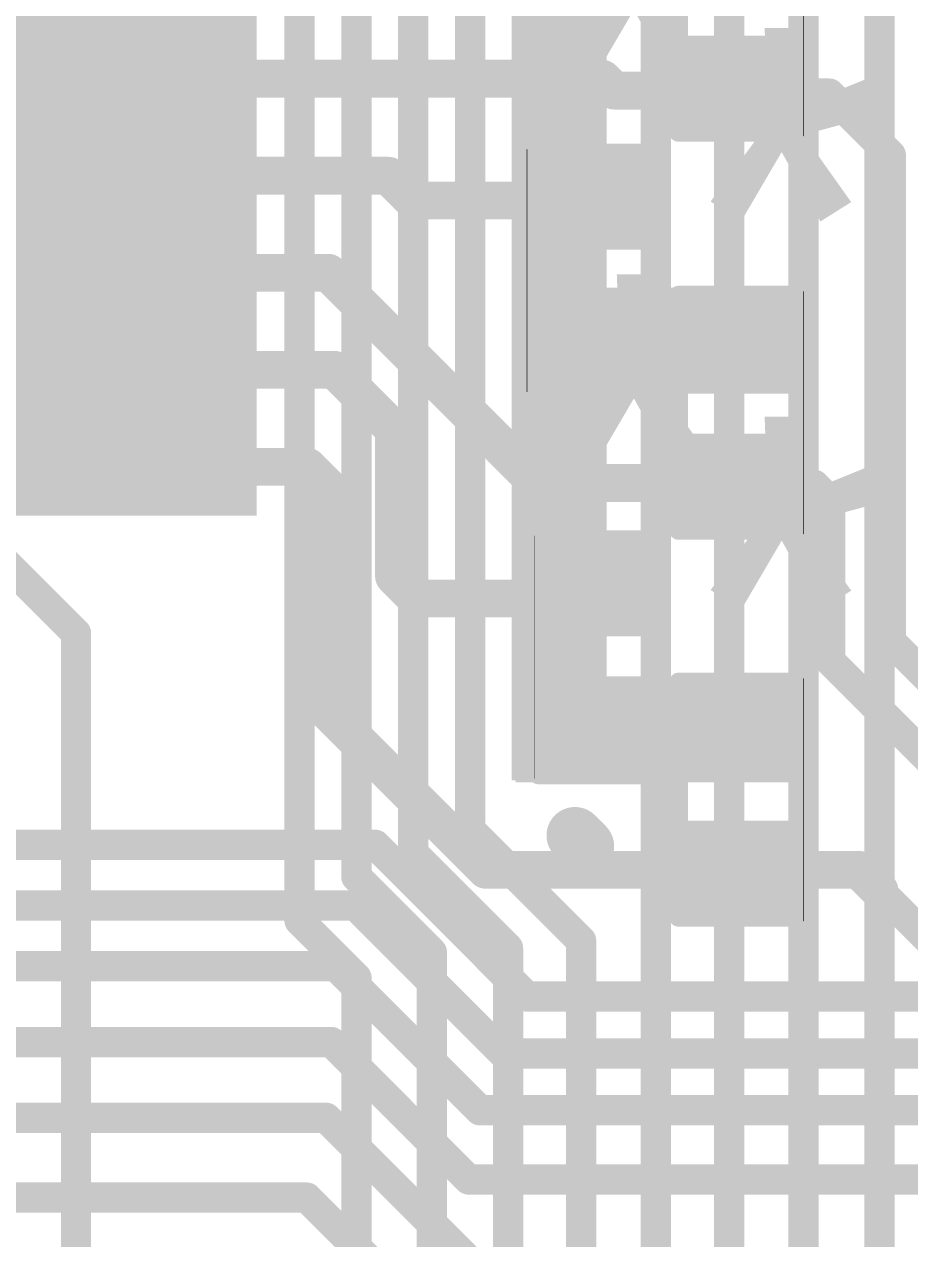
# Model space of a CAD drawing. Header units: millimetres. Extents: x -0.27 to 3.22, y -0.27 to 1.91.
# Drawn here: x 0.4054 to 0.639, y 0.2481 to 0.5685 of the extents above; entities that cross this region are included whole.
import ezdxf

# ---------------------------------------------------------------- set-up
doc = ezdxf.new("R2010")
doc.units = ezdxf.units.MM
doc.header["$MEASUREMENT"] = 0
for name, color, linetype in [('BottomLayer', 5, 'Continuous'), ('TopLayer', 1, 'Continuous'), ('TopOverlay', 2, 'Continuous'), ('TopPaste', 8, 'Continuous'), ('TopSolder', 216, 'Continuous'), ('ViaHoleLayer', 16, 'Continuous')]:
    doc.layers.add(name, color=color, linetype=linetype)
doc.styles.add('Arial', font='', dxfattribs={"height": 0.2})
doc.styles.get('Arial').set_extended_font_data('Arial')

# ---------------------------------------------------------------- blocks, each defined once
blk = doc.blocks.new('24_TSSOP_16')
at = {"layer": 'TopLayer'}
for points in [[(-0.1437, 0.14961), (-0.08465, 0.14961), (-0.08465, 0.13189), (-0.1437, 0.13189)], [(0.08465, 0.14961), (0.1437, 0.14961), (0.1437, 0.13189), (0.08465, 0.13189)], [(-0.1437, 0.12402), (-0.08465, 0.12402), (-0.08465, 0.1063), (-0.1437, 0.1063)], [(0.08465, 0.12402), (0.1437, 0.12402), (0.1437, 0.1063), (0.08465, 0.1063)], [(-0.1437, 0.09843), (-0.08465, 0.09843), (-0.08465, 0.08071), (-0.1437, 0.08071)], [(0.08465, 0.09843), (0.1437, 0.09843), (0.1437, 0.08071), (0.08465, 0.08071)], [(-0.1437, 0.07283), (-0.08465, 0.07283), (-0.08465, 0.05512), (-0.1437, 0.05512)], [(0.08465, 0.07283), (0.1437, 0.07283), (0.1437, 0.05512), (0.08465, 0.05512)], [(-0.1437, 0.04724), (-0.08465, 0.04724), (-0.08465, 0.02953), (-0.1437, 0.02953)], [(0.08465, 0.04724), (0.1437, 0.04724), (0.1437, 0.02953), (0.08465, 0.02953)], [(-0.1437, 0.02165), (-0.08465, 0.02165), (-0.08465, 0.00394), (-0.1437, 0.00394)], [(0.08465, 0.02165), (0.1437, 0.02165), (0.1437, 0.00394), (0.08465, 0.00394)], [(-0.1437, -0.00394), (-0.08465, -0.00394), (-0.08465, -0.02165), (-0.1437, -0.02165)], [(0.08465, -0.00394), (0.1437, -0.00394), (0.1437, -0.02165), (0.08465, -0.02165)], [(-0.1437, -0.02953), (-0.08465, -0.02953), (-0.08465, -0.04724), (-0.1437, -0.04724)], [(0.08465, -0.02953), (0.1437, -0.02953), (0.1437, -0.04724), (0.08465, -0.04724)], [(-0.1437, -0.05512), (-0.08465, -0.05512), (-0.08465, -0.07283), (-0.1437, -0.07283)], [(0.08465, -0.05512), (0.1437, -0.05512), (0.1437, -0.07283), (0.08465, -0.07283)], [(-0.1437, -0.08071), (-0.08465, -0.08071), (-0.08465, -0.09843), (-0.1437, -0.09843)], [(0.08465, -0.08071), (0.1437, -0.08071), (0.1437, -0.09843), (0.08465, -0.09843)], [(-0.1437, -0.1063), (-0.08465, -0.1063), (-0.08465, -0.12402), (-0.1437, -0.12402)], [(0.08465, -0.1063), (0.1437, -0.1063), (0.1437, -0.12402), (0.08465, -0.12402)], [(-0.1437, -0.13189), (-0.08465, -0.13189), (-0.08465, -0.14961), (-0.1437, -0.14961)], [(0.08465, -0.13189), (0.1437, -0.13189), (0.1437, -0.14961), (0.08465, -0.14961)]]:
    blk.add_hatch(color=1, dxfattribs=at).paths.add_polyline_path(points)
at = {"layer": 'TopPaste'}
for points in [[(-0.1437, 0.14961), (-0.08465, 0.14961), (-0.08465, 0.13189), (-0.1437, 0.13189)], [(0.08465, 0.14961), (0.1437, 0.14961), (0.1437, 0.13189), (0.08465, 0.13189)], [(-0.1437, 0.12402), (-0.08465, 0.12402), (-0.08465, 0.1063), (-0.1437, 0.1063)], [(0.08465, 0.12402), (0.1437, 0.12402), (0.1437, 0.1063), (0.08465, 0.1063)], [(-0.1437, 0.09843), (-0.08465, 0.09843), (-0.08465, 0.08071), (-0.1437, 0.08071)], [(0.08465, 0.09843), (0.1437, 0.09843), (0.1437, 0.08071), (0.08465, 0.08071)], [(-0.1437, 0.07283), (-0.08465, 0.07283), (-0.08465, 0.05512), (-0.1437, 0.05512)], [(0.08465, 0.07283), (0.1437, 0.07283), (0.1437, 0.05512), (0.08465, 0.05512)], [(-0.1437, 0.04724), (-0.08465, 0.04724), (-0.08465, 0.02953), (-0.1437, 0.02953)], [(0.08465, 0.04724), (0.1437, 0.04724), (0.1437, 0.02953), (0.08465, 0.02953)], [(-0.1437, 0.02165), (-0.08465, 0.02165), (-0.08465, 0.00394), (-0.1437, 0.00394)], [(0.08465, 0.02165), (0.1437, 0.02165), (0.1437, 0.00394), (0.08465, 0.00394)], [(-0.1437, -0.00394), (-0.08465, -0.00394), (-0.08465, -0.02165), (-0.1437, -0.02165)], [(0.08465, -0.00394), (0.1437, -0.00394), (0.1437, -0.02165), (0.08465, -0.02165)], [(-0.1437, -0.02953), (-0.08465, -0.02953), (-0.08465, -0.04724), (-0.1437, -0.04724)], [(0.08465, -0.02953), (0.1437, -0.02953), (0.1437, -0.04724), (0.08465, -0.04724)], [(-0.1437, -0.05512), (-0.08465, -0.05512), (-0.08465, -0.07283), (-0.1437, -0.07283)], [(0.08465, -0.05512), (0.1437, -0.05512), (0.1437, -0.07283), (0.08465, -0.07283)], [(-0.1437, -0.08071), (-0.08465, -0.08071), (-0.08465, -0.09843), (-0.1437, -0.09843)], [(0.08465, -0.08071), (0.1437, -0.08071), (0.1437, -0.09843), (0.08465, -0.09843)], [(-0.1437, -0.1063), (-0.08465, -0.1063), (-0.08465, -0.12402), (-0.1437, -0.12402)], [(0.08465, -0.1063), (0.1437, -0.1063), (0.1437, -0.12402), (0.08465, -0.12402)], [(-0.1437, -0.13189), (-0.08465, -0.13189), (-0.08465, -0.14961), (-0.1437, -0.14961)], [(0.08465, -0.13189), (0.1437, -0.13189), (0.1437, -0.14961), (0.08465, -0.14961)]]:
    blk.add_hatch(color=8, dxfattribs=at).paths.add_polyline_path(points)
at = {"layer": 'TopSolder'}
for points in [[(-0.1477, 0.15361), (-0.08065, 0.15361), (-0.08065, 0.12789), (-0.1477, 0.12789)], [(0.08065, 0.15361), (0.1477, 0.15361), (0.1477, 0.12789), (0.08065, 0.12789)], [(-0.1477, 0.12802), (-0.08065, 0.12802), (-0.08065, 0.1023), (-0.1477, 0.1023)], [(0.08065, 0.12802), (0.1477, 0.12802), (0.1477, 0.1023), (0.08065, 0.1023)], [(-0.1477, 0.10243), (-0.08065, 0.10243), (-0.08065, 0.07671), (-0.1477, 0.07671)], [(0.08065, 0.10243), (0.1477, 0.10243), (0.1477, 0.07671), (0.08065, 0.07671)], [(-0.1477, 0.07683), (-0.08065, 0.07683), (-0.08065, 0.05112), (-0.1477, 0.05112)], [(0.08065, 0.07683), (0.1477, 0.07683), (0.1477, 0.05112), (0.08065, 0.05112)], [(-0.1477, 0.05124), (-0.08065, 0.05124), (-0.08065, 0.02553), (-0.1477, 0.02553)], [(0.08065, 0.05124), (0.1477, 0.05124), (0.1477, 0.02553), (0.08065, 0.02553)], [(-0.1477, 0.02565), (-0.08065, 0.02565), (-0.08065, -0.00006), (-0.1477, -0.00006)], [(0.08065, 0.02565), (0.1477, 0.02565), (0.1477, -0.00006), (0.08065, -0.00006)], [(-0.1477, 0.00006), (-0.08065, 0.00006), (-0.08065, -0.02565), (-0.1477, -0.02565)], [(0.08065, 0.00006), (0.1477, 0.00006), (0.1477, -0.02565), (0.08065, -0.02565)], [(-0.1477, -0.02553), (-0.08065, -0.02553), (-0.08065, -0.05124), (-0.1477, -0.05124)], [(0.08065, -0.02553), (0.1477, -0.02553), (0.1477, -0.05124), (0.08065, -0.05124)], [(-0.1477, -0.05112), (-0.08065, -0.05112), (-0.08065, -0.07683), (-0.1477, -0.07683)], [(0.08065, -0.05112), (0.1477, -0.05112), (0.1477, -0.07683), (0.08065, -0.07683)], [(-0.1477, -0.07671), (-0.08065, -0.07671), (-0.08065, -0.10243), (-0.1477, -0.10243)], [(0.08065, -0.07671), (0.1477, -0.07671), (0.1477, -0.10243), (0.08065, -0.10243)], [(-0.1477, -0.1023), (-0.08065, -0.1023), (-0.08065, -0.12802), (-0.1477, -0.12802)], [(0.08065, -0.1023), (0.1477, -0.1023), (0.1477, -0.12802), (0.08065, -0.12802)], [(-0.1477, -0.12789), (-0.08065, -0.12789), (-0.08065, -0.15361), (-0.1477, -0.15361)], [(0.08065, -0.12789), (0.1477, -0.12789), (0.1477, -0.15361), (0.08065, -0.15361)]]:
    blk.add_hatch(color=216, dxfattribs=at).paths.add_polyline_path(points)
at = {"layer": 'TopOverlay'}
for points, const_width in [([(-0.145, 0.155, 1), (-0.155, 0.155, 1)], 0.005), ([(-0.15625, 0.155, 1), (-0.15375, 0.155, 1)], 0.0025), ([(-0.14625, 0.155, 1), (-0.14375, 0.155, 1)], 0.0025), ([(-0.07874, 0.15523, 1), (-0.07624, 0.15523, 1)], 0.0025), ([(0.07626, 0.15523, 1), (0.07876, 0.15523, 1)], 0.0025), ([(-0.07794, -0.15158, 1), (-0.07544, -0.15158, 1)], 0.0025), ([(0.07706, -0.15158, 1), (0.07956, -0.15158, 1)], 0.0025)]:
    blk.add_lwpolyline(points, format="xyb", close=True, dxfattribs=dict(at, const_width=const_width))
at = {"layer": 'TopOverlay', "const_width": 0.005}
for points in [[(-0.07749, 0.15523), (0.07751, 0.15523)], [(-0.07669, -0.15158), (0.07831, -0.15158)]]:
    blk.add_lwpolyline(points, dxfattribs=at)
blk = doc.blocks.new('R__0402_101')
at = {"layer": 'TopLayer'}
for points in [[(-0.0275, -0.0125), (-0.0275, 0.0125), (-0.0095, 0.0125), (-0.0095, -0.0125)], [(0.0095, -0.0125), (0.0095, 0.0125), (0.0275, 0.0125), (0.0275, -0.0125)]]:
    blk.add_hatch(color=1, dxfattribs=at).paths.add_polyline_path(points)
at = {"layer": 'TopPaste'}
for points in [[(-0.0275, -0.0125), (-0.0275, 0.0125), (-0.0095, 0.0125), (-0.0095, -0.0125)], [(0.0095, -0.0125), (0.0095, 0.0125), (0.0275, 0.0125), (0.0275, -0.0125)]]:
    blk.add_hatch(color=8, dxfattribs=at).paths.add_polyline_path(points)
at = {"layer": 'TopSolder'}
for points in [[(-0.0315, -0.0165), (-0.0315, 0.0165), (-0.0055, 0.0165), (-0.0055, -0.0165)], [(0.0055, -0.0165), (0.0055, 0.0165), (0.0315, 0.0165), (0.0315, -0.0165)]]:
    blk.add_hatch(color=216, dxfattribs=at).paths.add_polyline_path(points)
at = {"layer": 'TopOverlay'}
for points, const_width in [([(-0.031, 0.016), (-0.031, -0.016)], 0.005), ([(-0.031, 0.016), (0.031, 0.016)], 0.005), ([(0.031, 0.016), (0.031, -0.016)], 0.005), ([(-0.031, -0.016), (0.031, -0.016)], 0.005), ([(-0.032, -0.017), (0.032, -0.017)], 0.000127)]:
    blk.add_lwpolyline(points, dxfattribs=dict(at, const_width=const_width))
for points, const_width in [([(-0.03225, 0.016, 1), (-0.02975, 0.016, 1)], 0.0025), ([(-0.03225, 0.016, 1), (-0.02975, 0.016, 1)], 0.0025), ([(0.02975, 0.016, 1), (0.03225, 0.016, 1)], 0.0025), ([(0.02975, 0.016, 1), (0.03225, 0.016, 1)], 0.0025), ([(-0.03225, -0.016, 1), (-0.02975, -0.016, 1)], 0.0025), ([(-0.03225, -0.016, 1), (-0.02975, -0.016, 1)], 0.0025), ([(0.02975, -0.016, 1), (0.03225, -0.016, 1)], 0.0025), ([(0.02975, -0.016, 1), (0.03225, -0.016, 1)], 0.0025), ([(-0.03203, -0.017, 1), (-0.03197, -0.017, 1)], 0.0000635), ([(0.03197, -0.017, 1), (0.03203, -0.017, 1)], 0.0000635)]:
    blk.add_lwpolyline(points, format="xyb", close=True, dxfattribs=dict(at, const_width=const_width))
blk = doc.blocks.new('R__0402_102')
at = {"layer": 'TopLayer'}
for points in [[(-0.0275, -0.0125), (-0.0275, 0.0125), (-0.0095, 0.0125), (-0.0095, -0.0125)], [(0.0095, -0.0125), (0.0095, 0.0125), (0.0275, 0.0125), (0.0275, -0.0125)]]:
    blk.add_hatch(color=1, dxfattribs=at).paths.add_polyline_path(points)
at = {"layer": 'TopPaste'}
for points in [[(-0.0275, -0.0125), (-0.0275, 0.0125), (-0.0095, 0.0125), (-0.0095, -0.0125)], [(0.0095, -0.0125), (0.0095, 0.0125), (0.0275, 0.0125), (0.0275, -0.0125)]]:
    blk.add_hatch(color=8, dxfattribs=at).paths.add_polyline_path(points)
at = {"layer": 'TopSolder'}
for points in [[(-0.0315, -0.0165), (-0.0315, 0.0165), (-0.0055, 0.0165), (-0.0055, -0.0165)], [(0.0055, -0.0165), (0.0055, 0.0165), (0.0315, 0.0165), (0.0315, -0.0165)]]:
    blk.add_hatch(color=216, dxfattribs=at).paths.add_polyline_path(points)
at = {"layer": 'TopOverlay'}
for points, const_width in [([(-0.031, -0.016), (-0.031, 0.016)], 0.005), ([(0.031, 0.016), (-0.031, 0.016)], 0.005), ([(0.031, -0.016), (0.031, 0.016)], 0.005), ([(0.031, -0.016), (-0.031, -0.016)], 0.005), ([(0.032, -0.017), (-0.032, -0.017)], 0.000127)]:
    blk.add_lwpolyline(points, dxfattribs=dict(at, const_width=const_width))
for points, const_width in [([(-0.03225, 0.016, 1), (-0.02975, 0.016, 1)], 0.0025), ([(-0.03225, 0.016, 1), (-0.02975, 0.016, 1)], 0.0025), ([(0.02975, 0.016, 1), (0.03225, 0.016, 1)], 0.0025), ([(0.02975, 0.016, 1), (0.03225, 0.016, 1)], 0.0025), ([(-0.03225, -0.016, 1), (-0.02975, -0.016, 1)], 0.0025), ([(-0.03225, -0.016, 1), (-0.02975, -0.016, 1)], 0.0025), ([(0.02975, -0.016, 1), (0.03225, -0.016, 1)], 0.0025), ([(0.02975, -0.016, 1), (0.03225, -0.016, 1)], 0.0025), ([(-0.03203, -0.017, 1), (-0.03197, -0.017, 1)], 0.0000635), ([(0.03197, -0.017, 1), (0.03203, -0.017, 1)], 0.0000635)]:
    blk.add_lwpolyline(points, format="xyb", close=True, dxfattribs=dict(at, const_width=const_width))
blk = doc.blocks.new('R__0402_103')
at = {"layer": 'TopLayer'}
for points in [[(-0.0275, -0.0125), (-0.0275, 0.0125), (-0.0095, 0.0125), (-0.0095, -0.0125)], [(0.0095, -0.0125), (0.0095, 0.0125), (0.0275, 0.0125), (0.0275, -0.0125)]]:
    blk.add_hatch(color=1, dxfattribs=at).paths.add_polyline_path(points)
at = {"layer": 'TopPaste'}
for points in [[(-0.0275, -0.0125), (-0.0275, 0.0125), (-0.0095, 0.0125), (-0.0095, -0.0125)], [(0.0095, -0.0125), (0.0095, 0.0125), (0.0275, 0.0125), (0.0275, -0.0125)]]:
    blk.add_hatch(color=8, dxfattribs=at).paths.add_polyline_path(points)
at = {"layer": 'TopSolder'}
for points in [[(-0.0315, -0.0165), (-0.0315, 0.0165), (-0.0055, 0.0165), (-0.0055, -0.0165)], [(0.0055, -0.0165), (0.0055, 0.0165), (0.0315, 0.0165), (0.0315, -0.0165)]]:
    blk.add_hatch(color=216, dxfattribs=at).paths.add_polyline_path(points)
at = {"layer": 'TopOverlay'}
for points, const_width in [([(-0.031, 0.016), (-0.031, -0.016)], 0.005), ([(-0.031, 0.016), (0.031, 0.016)], 0.005), ([(0.031, 0.016), (0.031, -0.016)], 0.005), ([(-0.031, -0.016), (0.031, -0.016)], 0.005), ([(-0.032, -0.017), (0.032, -0.017)], 0.000127)]:
    blk.add_lwpolyline(points, dxfattribs=dict(at, const_width=const_width))
for points, const_width in [([(-0.03225, 0.016, 1), (-0.02975, 0.016, 1)], 0.0025), ([(-0.03225, 0.016, 1), (-0.02975, 0.016, 1)], 0.0025), ([(0.02975, 0.016, 1), (0.03225, 0.016, 1)], 0.0025), ([(0.02975, 0.016, 1), (0.03225, 0.016, 1)], 0.0025), ([(-0.03225, -0.016, 1), (-0.02975, -0.016, 1)], 0.0025), ([(-0.03225, -0.016, 1), (-0.02975, -0.016, 1)], 0.0025), ([(0.02975, -0.016, 1), (0.03225, -0.016, 1)], 0.0025), ([(0.02975, -0.016, 1), (0.03225, -0.016, 1)], 0.0025), ([(-0.03203, -0.017, 1), (-0.03197, -0.017, 1)], 0.0000635), ([(0.03197, -0.017, 1), (0.03203, -0.017, 1)], 0.0000635)]:
    blk.add_lwpolyline(points, format="xyb", close=True, dxfattribs=dict(at, const_width=const_width))
blk = doc.blocks.new('R__0402_104')
at = {"layer": 'TopLayer'}
for points in [[(-0.0275, -0.0125), (-0.0275, 0.0125), (-0.0095, 0.0125), (-0.0095, -0.0125)], [(0.0095, -0.0125), (0.0095, 0.0125), (0.0275, 0.0125), (0.0275, -0.0125)]]:
    blk.add_hatch(color=1, dxfattribs=at).paths.add_polyline_path(points)
at = {"layer": 'TopPaste'}
for points in [[(-0.0275, -0.0125), (-0.0275, 0.0125), (-0.0095, 0.0125), (-0.0095, -0.0125)], [(0.0095, -0.0125), (0.0095, 0.0125), (0.0275, 0.0125), (0.0275, -0.0125)]]:
    blk.add_hatch(color=8, dxfattribs=at).paths.add_polyline_path(points)
at = {"layer": 'TopSolder'}
for points in [[(-0.0315, -0.0165), (-0.0315, 0.0165), (-0.0055, 0.0165), (-0.0055, -0.0165)], [(0.0055, -0.0165), (0.0055, 0.0165), (0.0315, 0.0165), (0.0315, -0.0165)]]:
    blk.add_hatch(color=216, dxfattribs=at).paths.add_polyline_path(points)
at = {"layer": 'TopOverlay'}
for points, const_width in [([(-0.031, -0.016), (-0.031, 0.016)], 0.005), ([(0.031, 0.016), (-0.031, 0.016)], 0.005), ([(0.031, -0.016), (0.031, 0.016)], 0.005), ([(0.031, -0.016), (-0.031, -0.016)], 0.005), ([(0.032, -0.017), (-0.032, -0.017)], 0.000127)]:
    blk.add_lwpolyline(points, dxfattribs=dict(at, const_width=const_width))
for points, const_width in [([(-0.03225, 0.016, 1), (-0.02975, 0.016, 1)], 0.0025), ([(-0.03225, 0.016, 1), (-0.02975, 0.016, 1)], 0.0025), ([(0.02975, 0.016, 1), (0.03225, 0.016, 1)], 0.0025), ([(0.02975, 0.016, 1), (0.03225, 0.016, 1)], 0.0025), ([(-0.03225, -0.016, 1), (-0.02975, -0.016, 1)], 0.0025), ([(-0.03225, -0.016, 1), (-0.02975, -0.016, 1)], 0.0025), ([(0.02975, -0.016, 1), (0.03225, -0.016, 1)], 0.0025), ([(0.02975, -0.016, 1), (0.03225, -0.016, 1)], 0.0025), ([(-0.03203, -0.017, 1), (-0.03197, -0.017, 1)], 0.0000635), ([(0.03197, -0.017, 1), (0.03203, -0.017, 1)], 0.0000635)]:
    blk.add_lwpolyline(points, format="xyb", close=True, dxfattribs=dict(at, const_width=const_width))
blk = doc.blocks.new('R__0402_105')
at = {"layer": 'TopLayer'}
for points in [[(-0.0275, -0.0125), (-0.0275, 0.0125), (-0.0095, 0.0125), (-0.0095, -0.0125)], [(0.0095, -0.0125), (0.0095, 0.0125), (0.0275, 0.0125), (0.0275, -0.0125)]]:
    blk.add_hatch(color=1, dxfattribs=at).paths.add_polyline_path(points)
at = {"layer": 'TopPaste'}
for points in [[(-0.0275, -0.0125), (-0.0275, 0.0125), (-0.0095, 0.0125), (-0.0095, -0.0125)], [(0.0095, -0.0125), (0.0095, 0.0125), (0.0275, 0.0125), (0.0275, -0.0125)]]:
    blk.add_hatch(color=8, dxfattribs=at).paths.add_polyline_path(points)
at = {"layer": 'TopSolder'}
for points in [[(-0.0315, -0.0165), (-0.0315, 0.0165), (-0.0055, 0.0165), (-0.0055, -0.0165)], [(0.0055, -0.0165), (0.0055, 0.0165), (0.0315, 0.0165), (0.0315, -0.0165)]]:
    blk.add_hatch(color=216, dxfattribs=at).paths.add_polyline_path(points)
at = {"layer": 'TopOverlay'}
for points, const_width in [([(-0.031, 0.016), (-0.031, -0.016)], 0.005), ([(-0.031, 0.016), (0.031, 0.016)], 0.005), ([(0.031, 0.016), (0.031, -0.016)], 0.005), ([(-0.031, -0.016), (0.031, -0.016)], 0.005), ([(-0.032, -0.017), (0.032, -0.017)], 0.000127)]:
    blk.add_lwpolyline(points, dxfattribs=dict(at, const_width=const_width))
for points, const_width in [([(-0.03225, 0.016, 1), (-0.02975, 0.016, 1)], 0.0025), ([(-0.03225, 0.016, 1), (-0.02975, 0.016, 1)], 0.0025), ([(0.02975, 0.016, 1), (0.03225, 0.016, 1)], 0.0025), ([(0.02975, 0.016, 1), (0.03225, 0.016, 1)], 0.0025), ([(-0.03225, -0.016, 1), (-0.02975, -0.016, 1)], 0.0025), ([(-0.03225, -0.016, 1), (-0.02975, -0.016, 1)], 0.0025), ([(0.02975, -0.016, 1), (0.03225, -0.016, 1)], 0.0025), ([(0.02975, -0.016, 1), (0.03225, -0.016, 1)], 0.0025), ([(-0.03203, -0.017, 1), (-0.03197, -0.017, 1)], 0.0000635), ([(0.03197, -0.017, 1), (0.03203, -0.017, 1)], 0.0000635)]:
    blk.add_lwpolyline(points, format="xyb", close=True, dxfattribs=dict(at, const_width=const_width))

msp = doc.modelspace()

# ---------------------------------------------------------------- hatches: boundary and pattern name
at = {"layer": 'BottomLayer'}
msp.add_hatch(color=5, dxfattribs=at).paths.add_polyline_path([(0.534, 0.369), (0.559, 0.369), (0.559, 0.708), (0.534, 0.708)])
h = msp.add_hatch(color=5, dxfattribs=at)
edge = h.paths.add_edge_path()
edge.add_arc((0.546, 0.48557), 0.01181, 0, 360)
h = msp.add_hatch(color=5, dxfattribs=at)
edge = h.paths.add_edge_path()
edge.add_arc((0.546, 0.383), 0.01181, 0, 360)
at = {"layer": 'TopLayer'}
h = msp.add_hatch(color=1, dxfattribs=at)
edge = h.paths.add_edge_path()
edge.add_arc((0.546, 0.48557), 0.01181, 0, 360)
for points in [[(0.535, 0.471), (0.612, 0.471), (0.612, 0.499), (0.535, 0.499)], [(0.535, 0.3685), (0.607, 0.3685), (0.607, 0.3965), (0.535, 0.3965)]]:
    msp.add_hatch(color=1, dxfattribs=at).paths.add_polyline_path(points)
h = msp.add_hatch(color=1, dxfattribs=at)
edge = h.paths.add_edge_path()
edge.add_arc((0.546, 0.383), 0.01181, 0, 360)
at = {"layer": 'ViaHoleLayer'}
h = msp.add_hatch(color=16, dxfattribs=at)
edge = h.paths.add_edge_path()
edge.add_arc((0.546, 0.48557), 0.00591, 0, 360)
h = msp.add_hatch(color=16, dxfattribs=at)
edge = h.paths.add_edge_path()
edge.add_arc((0.546, 0.383), 0.00591, 0, 360)

# ---------------------------------------------------------------- linework, layer by layer
at = {"layer": 'BottomLayer'}
for points, const_width in [([(0.59132, 0.08445), (0.59132, 1.01568)], 0.008), ([(0.611, 0.072), (0.611, 0.99613)], 0.008), ([(0.63101, 0.08413), (0.63101, 0.978)], 0.008), ([(0.523, 0.356), (0.523, 0.77921)], 0.008), ([(0.508, 0.34979), (0.508, 0.773)], 0.008), ([(0.493, 0.34357), (0.493, 0.764)], 0.008), ([(0.478, 0.332), (0.478, 0.757)], 0.008), ([(0.572, 0.072), (0.572, 0.71056)], 0.008), ([(0.31085, 0.516), (0.419, 0.40785)], 0.008), ([(0.419, 0.19887), (0.419, 0.40785)], 0.008), ([(0.523, 0.356), (0.55228, 0.32672)], 0.008), ([(0.55066, 0.3545), (0.5535, 0.35166)], 0.015), ([(0.508, 0.34979), (0.533, 0.32479)], 0.008), ([(0.493, 0.34357), (0.51291, 0.32367)], 0.008), ([(0.478, 0.332), (0.493, 0.317)], 0.008), ([(0.55228, 0.08413), (0.55228, 0.32672)], 0.008), ([(0.51291, 0.08413), (0.51291, 0.32367)], 0.008), ([(0.533, 0.072), (0.533, 0.32479)], 0.008), ([(0.493, 0.072), (0.493, 0.317)], 0.008)]:
    msp.add_lwpolyline(points, dxfattribs=dict(at, const_width=const_width))
for points, const_width in [([(0.417, 0.40785, 1), (0.421, 0.40785, 1)], 0.004), ([(0.417, 0.40785, 1), (0.421, 0.40785, 1)], 0.004), ([(0.521, 0.356, 1), (0.525, 0.356, 1)], 0.004), ([(0.521, 0.356, 1), (0.525, 0.356, 1)], 0.004), ([(0.54691, 0.3545, 1), (0.55441, 0.3545, 1)], 0.0075), ([(0.54975, 0.35166, 1), (0.55725, 0.35166, 1)], 0.0075), ([(0.506, 0.34979, 1), (0.51, 0.34979, 1)], 0.004), ([(0.506, 0.34979, 1), (0.51, 0.34979, 1)], 0.004), ([(0.491, 0.34357, 1), (0.495, 0.34357, 1)], 0.004), ([(0.491, 0.34357, 1), (0.495, 0.34357, 1)], 0.004), ([(0.476, 0.332, 1), (0.48, 0.332, 1)], 0.004), ([(0.476, 0.332, 1), (0.48, 0.332, 1)], 0.004), ([(0.55028, 0.32672, 1), (0.55428, 0.32672, 1)], 0.004), ([(0.55028, 0.32672, 1), (0.55428, 0.32672, 1)], 0.004), ([(0.51091, 0.32367, 1), (0.51491, 0.32367, 1)], 0.004), ([(0.51091, 0.32367, 1), (0.51491, 0.32367, 1)], 0.004), ([(0.531, 0.32479, 1), (0.535, 0.32479, 1)], 0.004), ([(0.531, 0.32479, 1), (0.535, 0.32479, 1)], 0.004), ([(0.491, 0.317, 1), (0.495, 0.317, 1)], 0.004), ([(0.491, 0.317, 1), (0.495, 0.317, 1)], 0.004)]:
    msp.add_lwpolyline(points, format="xyb", close=True, dxfattribs=dict(at, const_width=const_width))
at = {"layer": 'TopLayer'}
for points, const_width in [([(0.43317, 0.55411), (0.55789, 0.55411)], 0.01), ([(0.55789, 0.55411), (0.561, 0.551)], 0.01), ([(0.561, 0.551), (0.5935, 0.551)], 0.01), ([(0.5935, 0.551), (0.595, 0.5525)], 0.008), ([(0.595, 0.5525), (0.59731, 0.55019)], 0.008), ([(0.59731, 0.55019), (0.61781, 0.55019)], 0.008), ([(0.61781, 0.55019), (0.634, 0.534)], 0.008), ([(0.634, 0.40573), (0.634, 0.534)], 0.008), ([(0.36131, 0.52852), (0.43317, 0.52852)], 0.008), ([(0.43317, 0.52852), (0.50148, 0.52852)], 0.01), ([(0.50148, 0.52852), (0.508, 0.522)], 0.01), ([(0.508, 0.522), (0.555, 0.522)], 0.01), ([(0.43317, 0.50293), (0.4856, 0.50293)], 0.01), ([(0.4856, 0.50293), (0.53102, 0.45752)], 0.01), ([(0.38434, 0.47734), (0.43317, 0.47734)], 0.008), ([(0.43317, 0.47734), (0.48715, 0.47734)], 0.01), ([(0.48715, 0.47734), (0.50293, 0.46157)], 0.01), ([(0.50293, 0.42286), (0.50293, 0.46157)], 0.01), ([(0.53102, 0.45703), (0.53102, 0.45752)], 0.01), ([(0.53102, 0.45703), (0.54054, 0.4475)], 0.01), ([(0.43317, 0.45175), (0.48007, 0.45175)], 0.01), ([(0.48007, 0.45175), (0.48593, 0.44589)], 0.01), ([(0.54054, 0.4475), (0.594, 0.4475)], 0.01), ([(0.48593, 0.3867), (0.48593, 0.44589)], 0.01), ([(0.594, 0.4475), (0.5945, 0.447)], 0.008), ([(0.5945, 0.447), (0.61381, 0.447)], 0.008), ([(0.61381, 0.447), (0.618, 0.44281)], 0.008), ([(0.618, 0.40052), (0.618, 0.44281)], 0.008), ([(0.50293, 0.42286), (0.50879, 0.417)], 0.01), ([(0.5525, 0.417), (0.555, 0.4195)], 0.01), ([(0.50879, 0.417), (0.5525, 0.417)], 0.01), ([(0.634, 0.40573), (0.68223, 0.3575)], 0.008), ([(0.618, 0.40052), (0.67652, 0.342)], 0.008), ([(0.48593, 0.3867), (0.52719, 0.34543)], 0.01), ([(0.31369, 0.352), (0.498, 0.352)], 0.008), ([(0.498, 0.352), (0.538, 0.312)], 0.008), ([(0.52719, 0.34543), (0.594, 0.34543)], 0.01), ([(0.594, 0.34543), (0.62557, 0.34543)], 0.01), ([(0.62557, 0.34543), (0.63101, 0.33999)], 0.01), ([(0.63101, 0.33999), (0.644, 0.327)], 0.008), ([(0.078, 0.336), (0.49279, 0.336)], 0.008), ([(0.49279, 0.336), (0.53179, 0.297)], 0.008), ([(0.034, 0.32), (0.48757, 0.32)], 0.008), ([(0.48757, 0.32), (0.52557, 0.282)], 0.008), ([(0.538, 0.312), (1.01336, 0.312)], 0.008), ([(0.06335, 0.3), (0.48636, 0.3)], 0.008), ([(0.48636, 0.3), (0.52262, 0.26374)], 0.008), ([(0.53179, 0.297), (1.00715, 0.297)], 0.008), ([(0.52557, 0.282), (1.00093, 0.282)], 0.008), ([(0.04848, 0.28), (0.485, 0.28)], 0.008), ([(0.485, 0.28), (0.523, 0.242)], 0.008), ([(0.52262, 0.26374), (0.98326, 0.26374)], 0.008), ([(0.03395, 0.25895), (0.4799, 0.25895)], 0.008), ([(0.4799, 0.25895), (0.5151, 0.22375)], 0.008)]:
    msp.add_lwpolyline(points, dxfattribs=dict(at, const_width=const_width))
for points, const_width in [([(0.43067, 0.55411, 1), (0.43567, 0.55411, 1)], 0.005), ([(0.55539, 0.55411, 1), (0.56039, 0.55411, 1)], 0.005), ([(0.55539, 0.55411, 1), (0.56039, 0.55411, 1)], 0.005), ([(0.5585, 0.551, 1), (0.5635, 0.551, 1)], 0.005), ([(0.5585, 0.551, 1), (0.5635, 0.551, 1)], 0.005), ([(0.591, 0.551, 1), (0.596, 0.551, 1)], 0.005), ([(0.5915, 0.551, 1), (0.5955, 0.551, 1)], 0.004), ([(0.593, 0.5525, 1), (0.597, 0.5525, 1)], 0.004), ([(0.593, 0.5525, 1), (0.597, 0.5525, 1)], 0.004), ([(0.59531, 0.55019, 1), (0.59931, 0.55019, 1)], 0.004), ([(0.59531, 0.55019, 1), (0.59931, 0.55019, 1)], 0.004), ([(0.61581, 0.55019, 1), (0.61981, 0.55019, 1)], 0.004), ([(0.61581, 0.55019, 1), (0.61981, 0.55019, 1)], 0.004), ([(0.632, 0.534, 1), (0.636, 0.534, 1)], 0.004), ([(0.632, 0.534, 1), (0.636, 0.534, 1)], 0.004), ([(0.43067, 0.52852, 1), (0.43567, 0.52852, 1)], 0.005), ([(0.43117, 0.52852, 1), (0.43517, 0.52852, 1)], 0.004), ([(0.49898, 0.52852, 1), (0.50398, 0.52852, 1)], 0.005), ([(0.49898, 0.52852, 1), (0.50398, 0.52852, 1)], 0.005), ([(0.5055, 0.522, 1), (0.5105, 0.522, 1)], 0.005), ([(0.5055, 0.522, 1), (0.5105, 0.522, 1)], 0.005), ([(0.5525, 0.522, 1), (0.5575, 0.522, 1)], 0.005), ([(0.43067, 0.50293, 1), (0.43567, 0.50293, 1)], 0.005), ([(0.4831, 0.50293, 1), (0.4881, 0.50293, 1)], 0.005), ([(0.4831, 0.50293, 1), (0.4881, 0.50293, 1)], 0.005), ([(0.43067, 0.47734, 1), (0.43567, 0.47734, 1)], 0.005), ([(0.43117, 0.47734, 1), (0.43517, 0.47734, 1)], 0.004), ([(0.48465, 0.47734, 1), (0.48965, 0.47734, 1)], 0.005), ([(0.48465, 0.47734, 1), (0.48965, 0.47734, 1)], 0.005), ([(0.50043, 0.46157, 1), (0.50543, 0.46157, 1)], 0.005), ([(0.50043, 0.46157, 1), (0.50543, 0.46157, 1)], 0.005), ([(0.52852, 0.45752, 1), (0.53352, 0.45752, 1)], 0.005), ([(0.52852, 0.45752, 1), (0.53352, 0.45752, 1)], 0.005), ([(0.52852, 0.45703, 1), (0.53352, 0.45703, 1)], 0.005), ([(0.52852, 0.45703, 1), (0.53352, 0.45703, 1)], 0.005), ([(0.43067, 0.45175, 1), (0.43567, 0.45175, 1)], 0.005), ([(0.47757, 0.45175, 1), (0.48257, 0.45175, 1)], 0.005), ([(0.47757, 0.45175, 1), (0.48257, 0.45175, 1)], 0.005), ([(0.53804, 0.4475, 1), (0.54304, 0.4475, 1)], 0.005), ([(0.53804, 0.4475, 1), (0.54304, 0.4475, 1)], 0.005), ([(0.5915, 0.4475, 1), (0.5965, 0.4475, 1)], 0.005), ([(0.48343, 0.44589, 1), (0.48843, 0.44589, 1)], 0.005), ([(0.48343, 0.44589, 1), (0.48843, 0.44589, 1)], 0.005), ([(0.592, 0.4475, 1), (0.596, 0.4475, 1)], 0.004), ([(0.5925, 0.447, 1), (0.5965, 0.447, 1)], 0.004), ([(0.5925, 0.447, 1), (0.5965, 0.447, 1)], 0.004), ([(0.61181, 0.447, 1), (0.61581, 0.447, 1)], 0.004), ([(0.61181, 0.447, 1), (0.61581, 0.447, 1)], 0.004), ([(0.616, 0.44281, 1), (0.62, 0.44281, 1)], 0.004), ([(0.616, 0.44281, 1), (0.62, 0.44281, 1)], 0.004), ([(0.50043, 0.42286, 1), (0.50543, 0.42286, 1)], 0.005), ([(0.50043, 0.42286, 1), (0.50543, 0.42286, 1)], 0.005), ([(0.5525, 0.4195, 1), (0.5575, 0.4195, 1)], 0.005), ([(0.50629, 0.417, 1), (0.51129, 0.417, 1)], 0.005), ([(0.50629, 0.417, 1), (0.51129, 0.417, 1)], 0.005), ([(0.55, 0.417, 1), (0.555, 0.417, 1)], 0.005), ([(0.55, 0.417, 1), (0.555, 0.417, 1)], 0.005), ([(0.632, 0.40573, 1), (0.636, 0.40573, 1)], 0.004), ([(0.632, 0.40573, 1), (0.636, 0.40573, 1)], 0.004), ([(0.616, 0.40052, 1), (0.62, 0.40052, 1)], 0.004), ([(0.616, 0.40052, 1), (0.62, 0.40052, 1)], 0.004), ([(0.48343, 0.3867, 1), (0.48843, 0.3867, 1)], 0.005), ([(0.48343, 0.3867, 1), (0.48843, 0.3867, 1)], 0.005), ([(0.496, 0.352, 1), (0.5, 0.352, 1)], 0.004), ([(0.496, 0.352, 1), (0.5, 0.352, 1)], 0.004), ([(0.52469, 0.34543, 1), (0.52969, 0.34543, 1)], 0.005), ([(0.52469, 0.34543, 1), (0.52969, 0.34543, 1)], 0.005), ([(0.5915, 0.34543, 1), (0.5965, 0.34543, 1)], 0.005), ([(0.5915, 0.34543, 1), (0.5965, 0.34543, 1)], 0.005), ([(0.62307, 0.34543, 1), (0.62807, 0.34543, 1)], 0.005), ([(0.62307, 0.34543, 1), (0.62807, 0.34543, 1)], 0.005), ([(0.62851, 0.33999, 1), (0.63351, 0.33999, 1)], 0.005), ([(0.62901, 0.33999, 1), (0.63301, 0.33999, 1)], 0.004), ([(0.49079, 0.336, 1), (0.49479, 0.336, 1)], 0.004), ([(0.49079, 0.336, 1), (0.49479, 0.336, 1)], 0.004), ([(0.48557, 0.32, 1), (0.48957, 0.32, 1)], 0.004), ([(0.48557, 0.32, 1), (0.48957, 0.32, 1)], 0.004), ([(0.536, 0.312, 1), (0.54, 0.312, 1)], 0.004), ([(0.536, 0.312, 1), (0.54, 0.312, 1)], 0.004), ([(0.48436, 0.3, 1), (0.48836, 0.3, 1)], 0.004), ([(0.48436, 0.3, 1), (0.48836, 0.3, 1)], 0.004), ([(0.52979, 0.297, 1), (0.53379, 0.297, 1)], 0.004), ([(0.52979, 0.297, 1), (0.53379, 0.297, 1)], 0.004), ([(0.52357, 0.282, 1), (0.52757, 0.282, 1)], 0.004), ([(0.52357, 0.282, 1), (0.52757, 0.282, 1)], 0.004), ([(0.483, 0.28, 1), (0.487, 0.28, 1)], 0.004), ([(0.483, 0.28, 1), (0.487, 0.28, 1)], 0.004), ([(0.52062, 0.26374, 1), (0.52462, 0.26374, 1)], 0.004), ([(0.52062, 0.26374, 1), (0.52462, 0.26374, 1)], 0.004), ([(0.4779, 0.25895, 1), (0.4819, 0.25895, 1)], 0.004), ([(0.4779, 0.25895, 1), (0.4819, 0.25895, 1)], 0.004)]:
    msp.add_lwpolyline(points, format="xyb", close=True, dxfattribs=dict(at, const_width=const_width))

# ---------------------------------------------------------------- block references
msp.add_blockref('24_TSSOP_16', (0.319, 0.5925))
for name, p, rotation in [('R__0402_101', (0.594, 0.571), 90), ('R__0402_102', (0.555, 0.5035), 270), ('R__0402_103', (0.594, 0.466), 90), ('R__0402_104', (0.557, 0.4015), 270), ('R__0402_105', (0.594, 0.36393), 90)]:
    msp.add_blockref(name, p, dxfattribs=dict(rotation=rotation))

# ---------------------------------------------------------------- texts
at = {"layer": 'TopOverlay', "style": 'Arial'}
for p in [(0.539, 0.505), (0.578, 0.4675), (0.539, 0.4025), (0.578, 0.365)]:
    msp.add_text('*', height=0.1, rotation=360, dxfattribs=at).set_placement(p)

doc.saveas('drawing.dxf')
